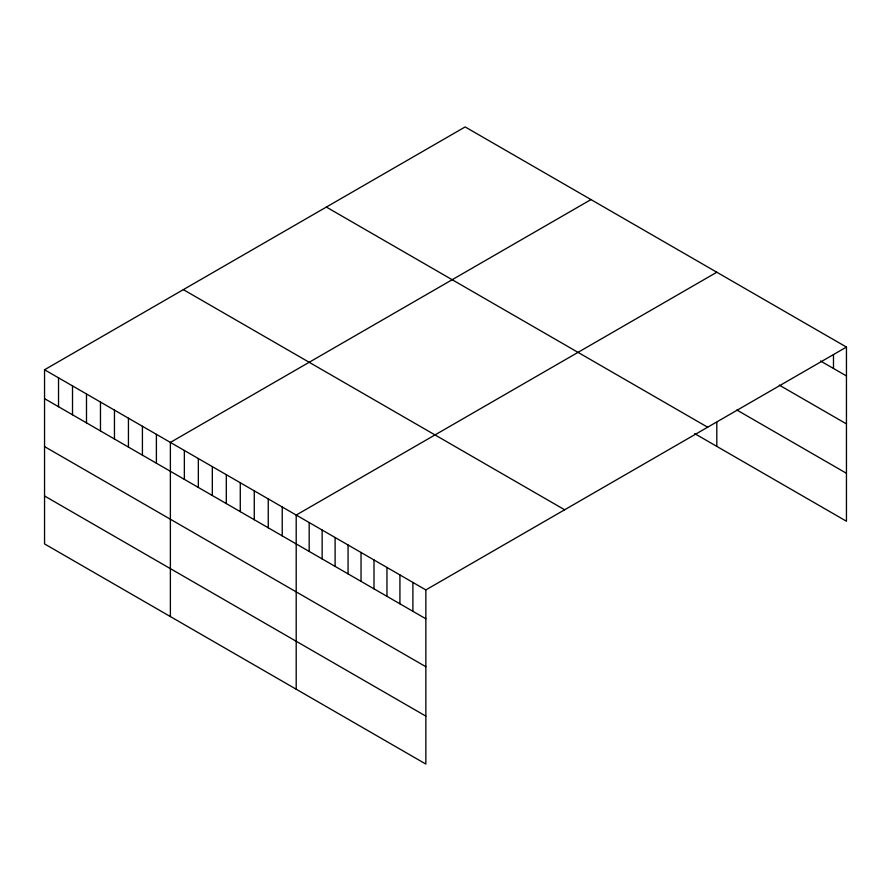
<?xml version="1.0" encoding="UTF-8"?>
<svg xmlns="http://www.w3.org/2000/svg" width="891" height="891" viewBox="0 0 891 891"><rect width="100%" height="100%" fill="white"/><g stroke="black" fill="none" stroke-linecap="round" stroke-linejoin="round"><path stroke-width="1.34" d="M846.45 347.078L425.853 589.909L425.853 764.066L44.55 543.922L44.55 369.765L465.147 126.934L846.45 347.078L846.45 521.235L694.668 433.605M590.978 199.584L170.381 442.415L170.381 616.572M716.81 272.234L296.202 515.065L296.202 689.211M820.522 360.989L846.45 375.957M779.269 385.112L846.45 423.893M736.846 410.005L846.45 473.288M326.351 207.068L707.654 427.212M183.346 289.631L564.649 509.775M44.55 369.765L425.853 589.909M44.55 398.645L425.853 618.788M44.55 446.591L425.853 666.724M44.55 495.986L425.853 716.119M833.486 354.718L833.486 368.473M716.81 422.412L716.81 446.38M412.889 582.424L412.889 611.304M399.925 574.94L399.925 603.82M386.961 567.456L386.961 596.335M373.997 559.971L373.997 588.851M361.033 552.487L361.033 581.366M348.069 545.002L348.069 573.882M335.105 537.518L335.105 566.398M322.141 530.034L322.141 558.913M309.177 522.549L309.177 551.429M282.224 506.99L282.224 535.87M268.247 498.915L268.247 527.795M254.269 490.852L254.269 519.72M240.28 482.777L240.28 511.657M226.303 474.703L226.303 503.582M212.325 466.628L212.325 495.507M198.337 458.564L198.337 487.433M184.359 450.49L184.359 479.369M156.393 434.34L156.393 463.22M142.415 426.277L142.415 455.145M128.438 418.202L128.438 447.082M114.46 410.127L114.46 439.007M100.471 402.053L100.471 430.932M86.494 393.989L86.494 422.857M72.516 385.914L72.516 414.794M58.528 377.84L58.528 406.719"/></g></svg>
